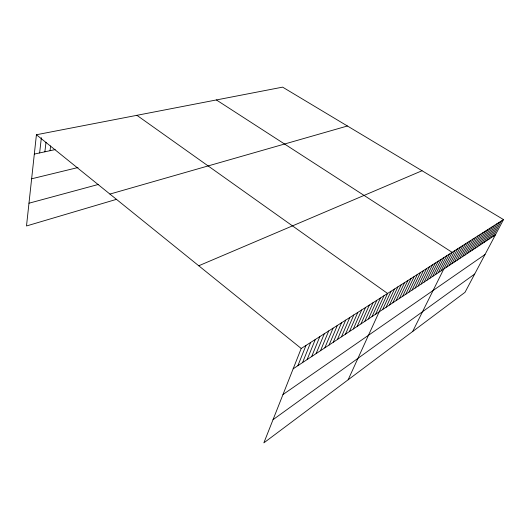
<?xml version="1.0" encoding="UTF-8"?>
<svg xmlns="http://www.w3.org/2000/svg" width="530" height="530" viewBox="0 0 530 530"><rect width="100%" height="100%" fill="white"/><g stroke="black" fill="none" stroke-linecap="round" stroke-linejoin="round"><path stroke-width="0.79" d="M503.5 219.586L301.206 348.468L263.86 442.861L465.009 292.322L503.5 219.586L282.616 87.139L36.424 134.746L26.5 225.965L116.62 199.306M39.631 152.945L41.353 137.714M44.878 151.812L45.997 142.245M50.059 150.699L50.635 145.935M297.893 365.673L305.976 345.427M302.557 362.586L310.666 342.44M307.148 359.545L315.29 339.492M311.666 356.551L319.835 336.596M316.118 353.603L324.314 333.741M320.504 350.701L328.726 330.932M324.824 347.839L333.065 328.169M329.084 345.023L337.338 325.447M333.277 342.241L341.552 322.763M337.405 339.505L345.699 320.12M341.479 336.808L349.787 317.516M345.494 334.152L353.815 314.946M349.449 331.535L357.783 312.422M353.344 328.951L361.699 309.931M357.193 326.407L365.554 307.473M360.983 323.896L369.35 305.048M364.719 321.418L373.1 302.663M368.403 318.981L376.79 300.311M372.04 316.569L380.434 297.993M375.624 314.197L384.025 295.7M348.15 379.785L387.569 293.448L136.899 115.315M382.653 309.546L391.06 291.222M386.098 307.261L394.505 289.022M389.49 305.015L397.911 286.856M392.849 302.796L401.263 284.723M396.155 300.603L404.569 282.616M399.421 298.436L407.835 280.536M402.641 296.303L411.061 278.482M405.828 294.196L414.241 276.455M408.968 292.116L417.382 274.454M412.068 290.062L420.475 272.48M415.129 288.035L423.536 270.532M418.157 286.034L426.557 268.604M421.145 284.053L429.538 266.703M424.093 282.099L432.487 264.828M427.008 280.171L435.388 262.979M429.883 278.263L438.264 261.144M432.725 276.382L441.099 259.342M435.534 274.52L443.901 257.553M438.31 272.685L446.671 255.791M441.053 270.87L449.4 254.049M412.665 331.502L452.103 252.333L216.392 99.945M446.518 267.246L454.853 250.577M449.248 265.444L457.569 248.848M451.938 263.662L460.252 247.139M454.594 261.899L462.902 245.45M457.224 260.157L465.519 243.78M459.821 258.435L468.103 242.137M462.392 256.739L470.66 240.507M464.929 255.056L473.184 238.898M467.433 253.393L475.682 237.307M469.918 251.757L478.153 235.737M472.363 250.133L480.591 234.18M474.787 248.524L482.996 232.644M477.185 246.94L485.381 231.126M479.551 245.37L487.739 229.629M481.896 243.82L490.065 228.145M484.208 242.29L492.37 226.681M486.5 240.772L494.642 225.23M488.766 239.269L496.895 223.792M491.005 237.785L499.121 222.375M493.225 236.32L501.32 220.97M273.029 419.687L474.694 274.03M282.974 394.545L485.023 254.506M293.156 368.814L495.411 234.869M198.75 265.769L422.046 170.74M109.935 194.079L347.428 126.001M28.978 203.215L98.534 184.4M31.634 178.796L77.996 167.526M34.317 154.084L55.173 149.593M36.424 134.746L301.206 348.468"/></g></svg>
